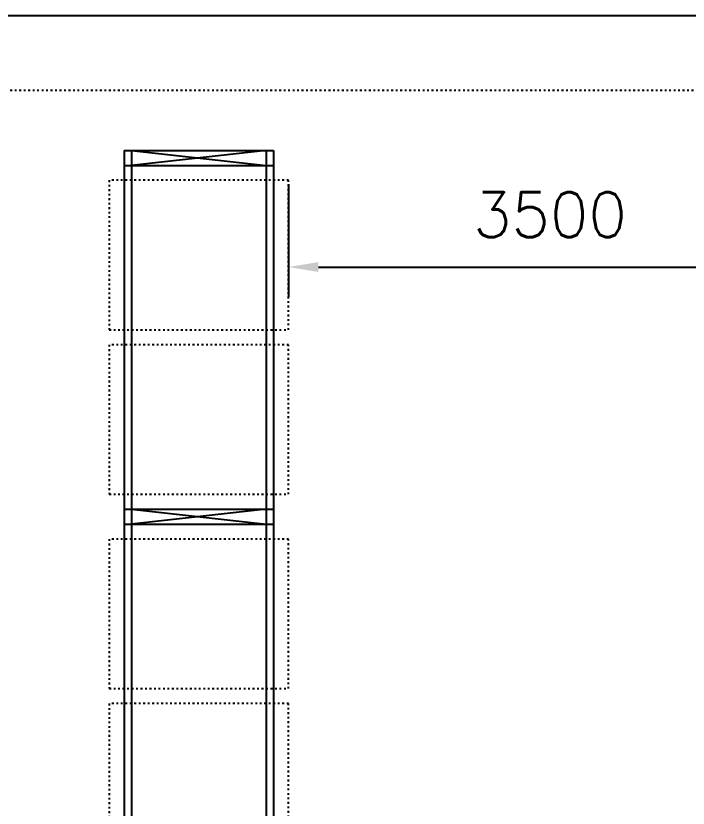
# Model space of a CAD drawing. Header units: millimetres. Extents: x 6622 to 532820, y 3370 to 359312.
# Drawn here: x 473425 to 477925, y 313241 to 318540 of the extents above; entities that cross this region are included whole.
import ezdxf

# ---------------------------------------------------------------- set-up
doc = ezdxf.new("R2010")
doc.units = ezdxf.units.MM
doc.linetypes.add('ACAD_ISO03W100', pattern=[30, 12, -18])
doc.styles.get("Standard").update_dxf_attribs({"font": 'txt', "bigfont": 'gbcbig.shx'})
doc.dimstyles.new('副本 ISO-25', dxfattribs={"dimtxt": 300, "dimasz": 200, "dimexe": 200, "dimexo": 25, "dimgap": 200, "dimtad": 1, "dimtxsty": 'Standard', "dimcen": 2.5, "dimadec": 0, "dimazin": 0, "dimtfac": 1, "dimtmove": 0, "dimatfit": 3, "dimfxl": 1, "dimarcsym": 0})

# ---------------------------------------------------------------- blocks, each defined once
blk = doc.blocks.new('货架')
at = {"color": 6}
for p, q in [((213640, 135175), (214640, 135175)), ((213640, 135175), (213640, 115875)), ((213690, 135175), (213690, 115875)), ((213690, 135175), (214590, 135075)), ((214590, 135175), (213690, 135075)), ((214590, 135175), (214590, 115875)), ((214640, 135175), (214640, 115875)), ((213640, 135075), (214640, 135075)), ((213640, 132775), (214640, 132775)), ((213690, 132775), (214590, 132675)), ((214590, 132775), (213690, 132675)), ((213640, 132675), (214640, 132675))]:
    blk.add_line(p, q, dxfattribs=at)
at = {"color": 3, "linetype": 'ACAD_ISO03W100'}
for points in [[(213540, 134975), (213540, 133975), (214740, 133975), (214740, 134975)], [(213540, 133875), (213540, 132875), (214740, 132875), (214740, 133875)], [(213540, 132575), (213540, 131575), (214740, 131575), (214740, 132575)], [(213540, 131475), (213540, 130475), (214740, 130475), (214740, 131475)]]:
    blk.add_lwpolyline(points, close=True, dxfattribs=at)
blk = doc.blocks.new('*D389')
at = {"color": 0, "lineweight": -2, "transparency": 16777216}
for p, q in [((475250, 317415), (475250, 316660)), ((478750, 317415), (478750, 316660)), ((475450, 316860), (478550, 316860))]:
    blk.add_line(p, q, dxfattribs=at)
at = {"color": 0, "transparency": 16777216}
for points in [[(475450, 316893.3), (475450, 316826.7), (475250, 316860)], [(478550, 316893.3), (478550, 316826.7), (478750, 316860)]]:
    blk.add_solid(points, dxfattribs=at)
at = {"layer": 'Defpoints', "color": 0, "transparency": 16777216}
for p in [(475250, 317440), (478750, 317440), (478750, 316860)]:
    blk.add_point(p, dxfattribs=at)
at = {"color": 0, "transparency": 16777216, "insert": (477000, 317210), "char_height": 300, "attachment_point": 5}
blk.add_mtext('3500', dxfattribs=at)

msp = doc.modelspace()

# ---------------------------------------------------------------- linework, layer by layer
msp.add_line((518450, 318540), (388450, 318540))
at = {"color": 2, "linetype": 'ACAD_ISO03W100'}
msp.add_line((517950, 318040), (388950, 318040), dxfattribs=at)

# ---------------------------------------------------------------- block references
at = {"color": 0}
msp.add_blockref('货架', (260510, 182465), dxfattribs=at)

# ---------------------------------------------------------------- dimensions: what is measured, and where the dimension line sits
dim = msp.add_linear_dim(base=(478750, 316860), p1=(475250, 317440), p2=(478750, 317440), dimstyle='副本 ISO-25', dxfattribs=at)
dim.commit()
dim.dimension.update_dxf_attribs({"geometry": '*D389', "text_midpoint": (477000, 317210)})

doc.saveas('drawing.dxf')
